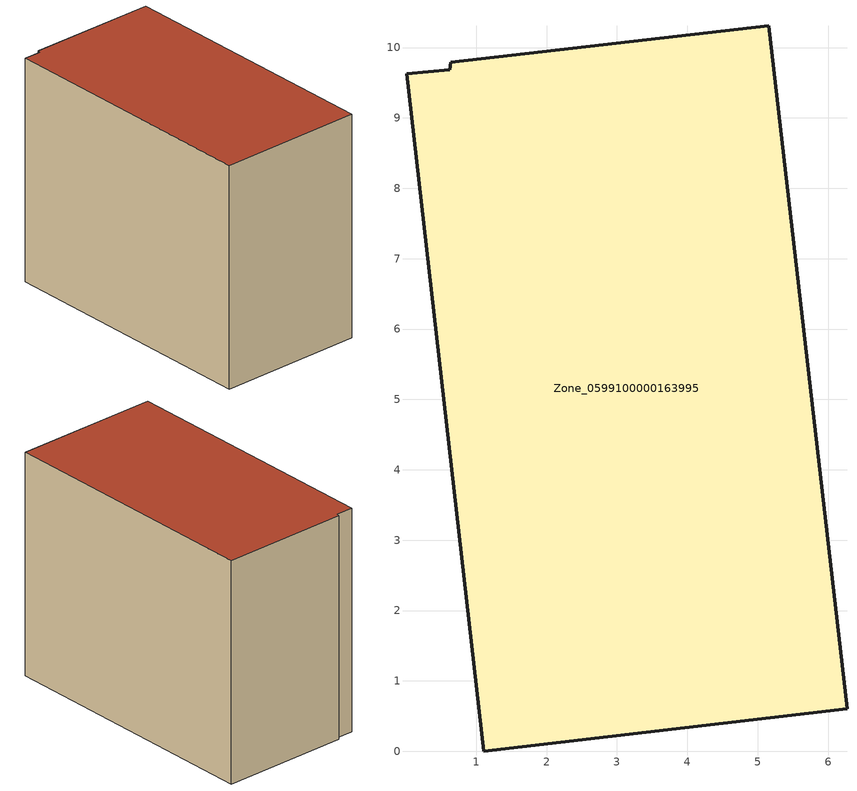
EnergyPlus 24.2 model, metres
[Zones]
Zone_0599100000163995
 floor ground (C_G): 0.01,9.63 0.63,9.69 0.64,9.79 5.16,10.31 6.27,0.6 1.11,0 z0
 wall outside (C_F): 1.11,0 6.27,0.6 5.16,10.31 0.64,9.79 0.63,9.69 0.01,9.63 1.11,0 z0:7.98
 roof outside (C_R): 0.63,9.69 0.01,9.63 1.11,0 6.27,0.6 5.16,10.31 0.64,9.79 z7.98
[BUILDING]
Pand.0599100000163995: North Axis=0; Terrain=City; Loads Convergence Tolerance Value=0.04; Temperature Convergence Tolerance Value=0.4; Solar Distribution=FullExterior; Maximum Number of Warmup Days=25; Minimum Number of Warmup Days=1
[Site:Location]
Rotterdam.The.Hague.AP_ZH_NLD Design_Conditions: Latitude=51.96; Longitude=4.45; Time Zone=1; Elevation=-4.5
[SITE:GROUNDTEMPERATURE:BUILDINGSURFACE]
18, 18, 18, 18, 18, 18, 18, 18, 18, 18, 18, 18
[MATERIAL] Thermal Absorptance=0.9; Solar Absorptance=0.7; Visible Absorptance=0.7
Name | Roughness | Thickness | Conductivity | Density | Specific Heat
G.TC.1946-1964 | MediumSmooth | 0.15 | 1 | 540 | 1210
F.TC.1946-1964 | Rough | 0.3 | 0.857143 | 1920 | 840
R.TC.1946-1964 | MediumRough | 0.2 | 0.235294 | 1500 | 1000
[CONSTRUCTION]
C_G: G.TC.1946-1964
C_F: F.TC.1946-1964
C_R: R.TC.1946-1964
[ZONE]
Zone_0599100000163995: Type=1; Multiplier=1; Ceiling Height=Autocalculate; Volume=Autocalculate; Floor Area=autocalculate; Part of Total Floor Area=Yes
[ZONEINFILTRATION:DESIGNFLOWRATE]
Infil_Zone_0599100000163995: Zone or ZoneList or Space or SpaceList=Zone_0599100000163995; Schedule=AlwaysOn; Design Flow Rate Calculation Method=Flow/Area; Flow Rate per Floor Area=0.003; Constant Term Coefficient=1; Temperature Term Coefficient=0; Velocity Term Coefficient=0; Velocity Squared Term Coefficient=0
[HVACTEMPLATE:ZONE:IDEALLOADSAIRSYSTEM]
Zone_0599100000163995: Maximum Heating Supply Air Temperature=50; Minimum Cooling Supply Air Temperature=13; Maximum Heating Supply Air Humidity Ratio=0.0156; Minimum Cooling Supply Air Humidity Ratio=0.0077; Heating Limit=NoLimit; Cooling Limit=NoLimit; Dehumidification Control Type=ConstantSensibleHeatRatio; Cooling Sensible Heat Ratio=0.7; Dehumidification Setpoint=60; Humidification Control Type=None; Humidification Setpoint=30; Outdoor Air Method=None; Outdoor Air Flow Rate per Person=0.00944; Outdoor Air Flow Rate per Zone Floor Area=0; Outdoor Air Flow Rate per Zone=0; Demand Controlled Ventilation Type=None; Outdoor Air Economizer Type=NoEconomizer; Heat Recovery Type=None; Sensible Heat Recovery Effectiveness=0.7; Latent Heat Recovery Effectiveness=0.65
[ZONECONTROL:THERMOSTAT]
ThermostatControl_Zone_0599100000163995: Zone or ZoneList=Zone_0599100000163995; Control Type Schedule=DualSetpointControlType; Control 1=Thermostat_Zone_0599100000163995; Temperature Difference Between Cutout And Setpoint=0
[THERMOSTATSETPOINT:DUALSETPOINT]
Thermostat_Zone_0599100000163995: Heating Setpoint Temperature Schedule=HeatingSetpoint_Zone_0599100000163995; Cooling Setpoint Temperature Schedule=CoolingSetpoint_Zone_0599100000163995
[SCHEDULE:COMPACT]
HeatingSetpoint_Zone_0599100000163995: Through: 12/31, For: AllDays, Until: 24:00, 21
CoolingSetpoint_Zone_0599100000163995: Through: 12/31, For: AllDays, Until: 24:00, 24
DualSetpointControlType: Through: 12/31, For: AllDays, Until: 24:00, 4
AlwaysOn: Through: 12/31, For: AllDays, Until: 24:00, 1
